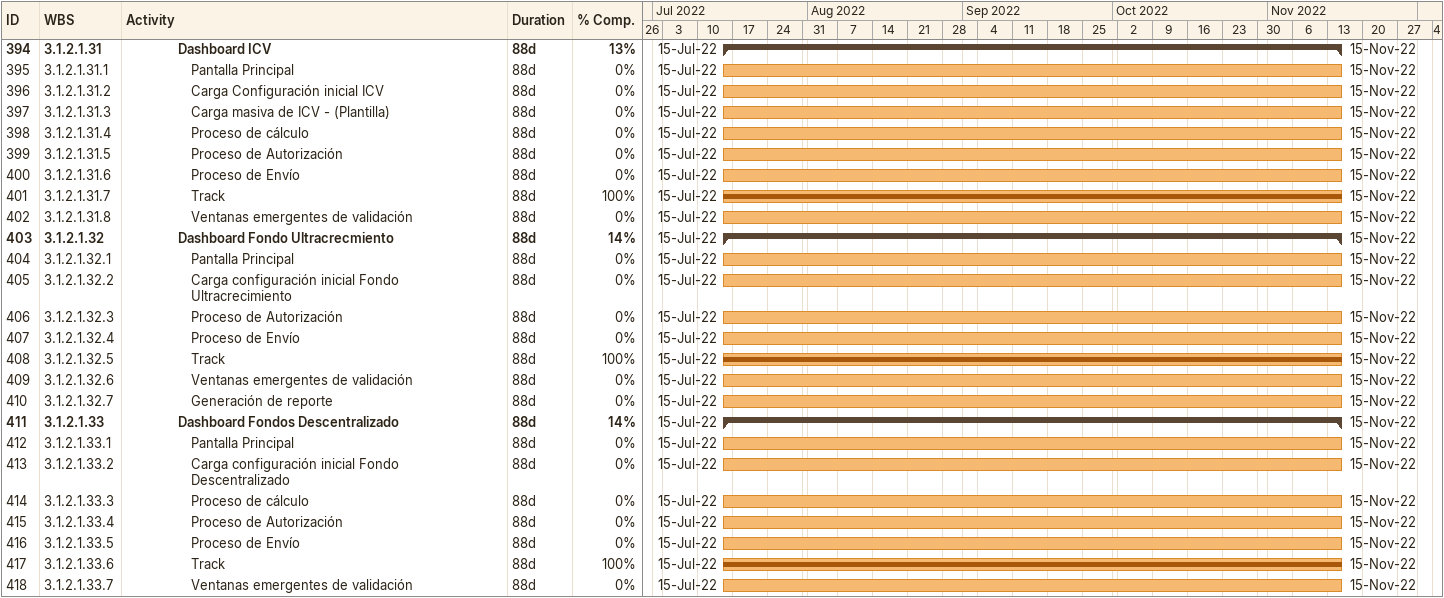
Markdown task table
| ID | WBS | Task | Duration | Start | Finish | % complete |
|---|---|---|---|---|---|---|
| 394 | 3.1.2.1.31 | **Dashboard ICV** | 88d | 2022-07-15 | 2022-11-15 | 13 |
| 395 | 3.1.2.1.31.1 | Pantalla Principal | 88d | 2022-07-15 | 2022-11-15 | 0 |
| 396 | 3.1.2.1.31.2 | Carga Configuración inicial ICV | 88d | 2022-07-15 | 2022-11-15 | 0 |
| 397 | 3.1.2.1.31.3 | Carga masiva de ICV - (Plantilla) | 88d | 2022-07-15 | 2022-11-15 | 0 |
| 398 | 3.1.2.1.31.4 | Proceso de cálculo | 88d | 2022-07-15 | 2022-11-15 | 0 |
| 399 | 3.1.2.1.31.5 | Proceso de Autorización | 88d | 2022-07-15 | 2022-11-15 | 0 |
| 400 | 3.1.2.1.31.6 | Proceso de Envío | 88d | 2022-07-15 | 2022-11-15 | 0 |
| 401 | 3.1.2.1.31.7 | Track | 88d | 2022-07-15 | 2022-11-15 | 100 |
| 402 | 3.1.2.1.31.8 | Ventanas emergentes de validación | 88d | 2022-07-15 | 2022-11-15 | 0 |
| 403 | 3.1.2.1.32 | **Dashboard Fondo Ultracrecmiento** | 88d | 2022-07-15 | 2022-11-15 | 14 |
| 404 | 3.1.2.1.32.1 | Pantalla Principal | 88d | 2022-07-15 | 2022-11-15 | 0 |
| 405 | 3.1.2.1.32.2 | Carga configuración inicial Fondo Ultracrecimiento | 88d | 2022-07-15 | 2022-11-15 | 0 |
| 406 | 3.1.2.1.32.3 | Proceso de Autorización | 88d | 2022-07-15 | 2022-11-15 | 0 |
| 407 | 3.1.2.1.32.4 | Proceso de Envío | 88d | 2022-07-15 | 2022-11-15 | 0 |
| 408 | 3.1.2.1.32.5 | Track | 88d | 2022-07-15 | 2022-11-15 | 100 |
| 409 | 3.1.2.1.32.6 | Ventanas emergentes de validación | 88d | 2022-07-15 | 2022-11-15 | 0 |
| 410 | 3.1.2.1.32.7 | Generación de reporte | 88d | 2022-07-15 | 2022-11-15 | 0 |
| 411 | 3.1.2.1.33 | **Dashboard Fondos Descentralizado** | 88d | 2022-07-15 | 2022-11-15 | 14 |
| 412 | 3.1.2.1.33.1 | Pantalla Principal | 88d | 2022-07-15 | 2022-11-15 | 0 |
| 413 | 3.1.2.1.33.2 | Carga configuración inicial Fondo Descentralizado | 88d | 2022-07-15 | 2022-11-15 | 0 |
| 414 | 3.1.2.1.33.3 | Proceso de cálculo | 88d | 2022-07-15 | 2022-11-15 | 0 |
| 415 | 3.1.2.1.33.4 | Proceso de Autorización | 88d | 2022-07-15 | 2022-11-15 | 0 |
| 416 | 3.1.2.1.33.5 | Proceso de Envío | 88d | 2022-07-15 | 2022-11-15 | 0 |
| 417 | 3.1.2.1.33.6 | Track | 88d | 2022-07-15 | 2022-11-15 | 100 |
| 418 | 3.1.2.1.33.7 | Ventanas emergentes de validación | 88d | 2022-07-15 | 2022-11-15 | 0 |
